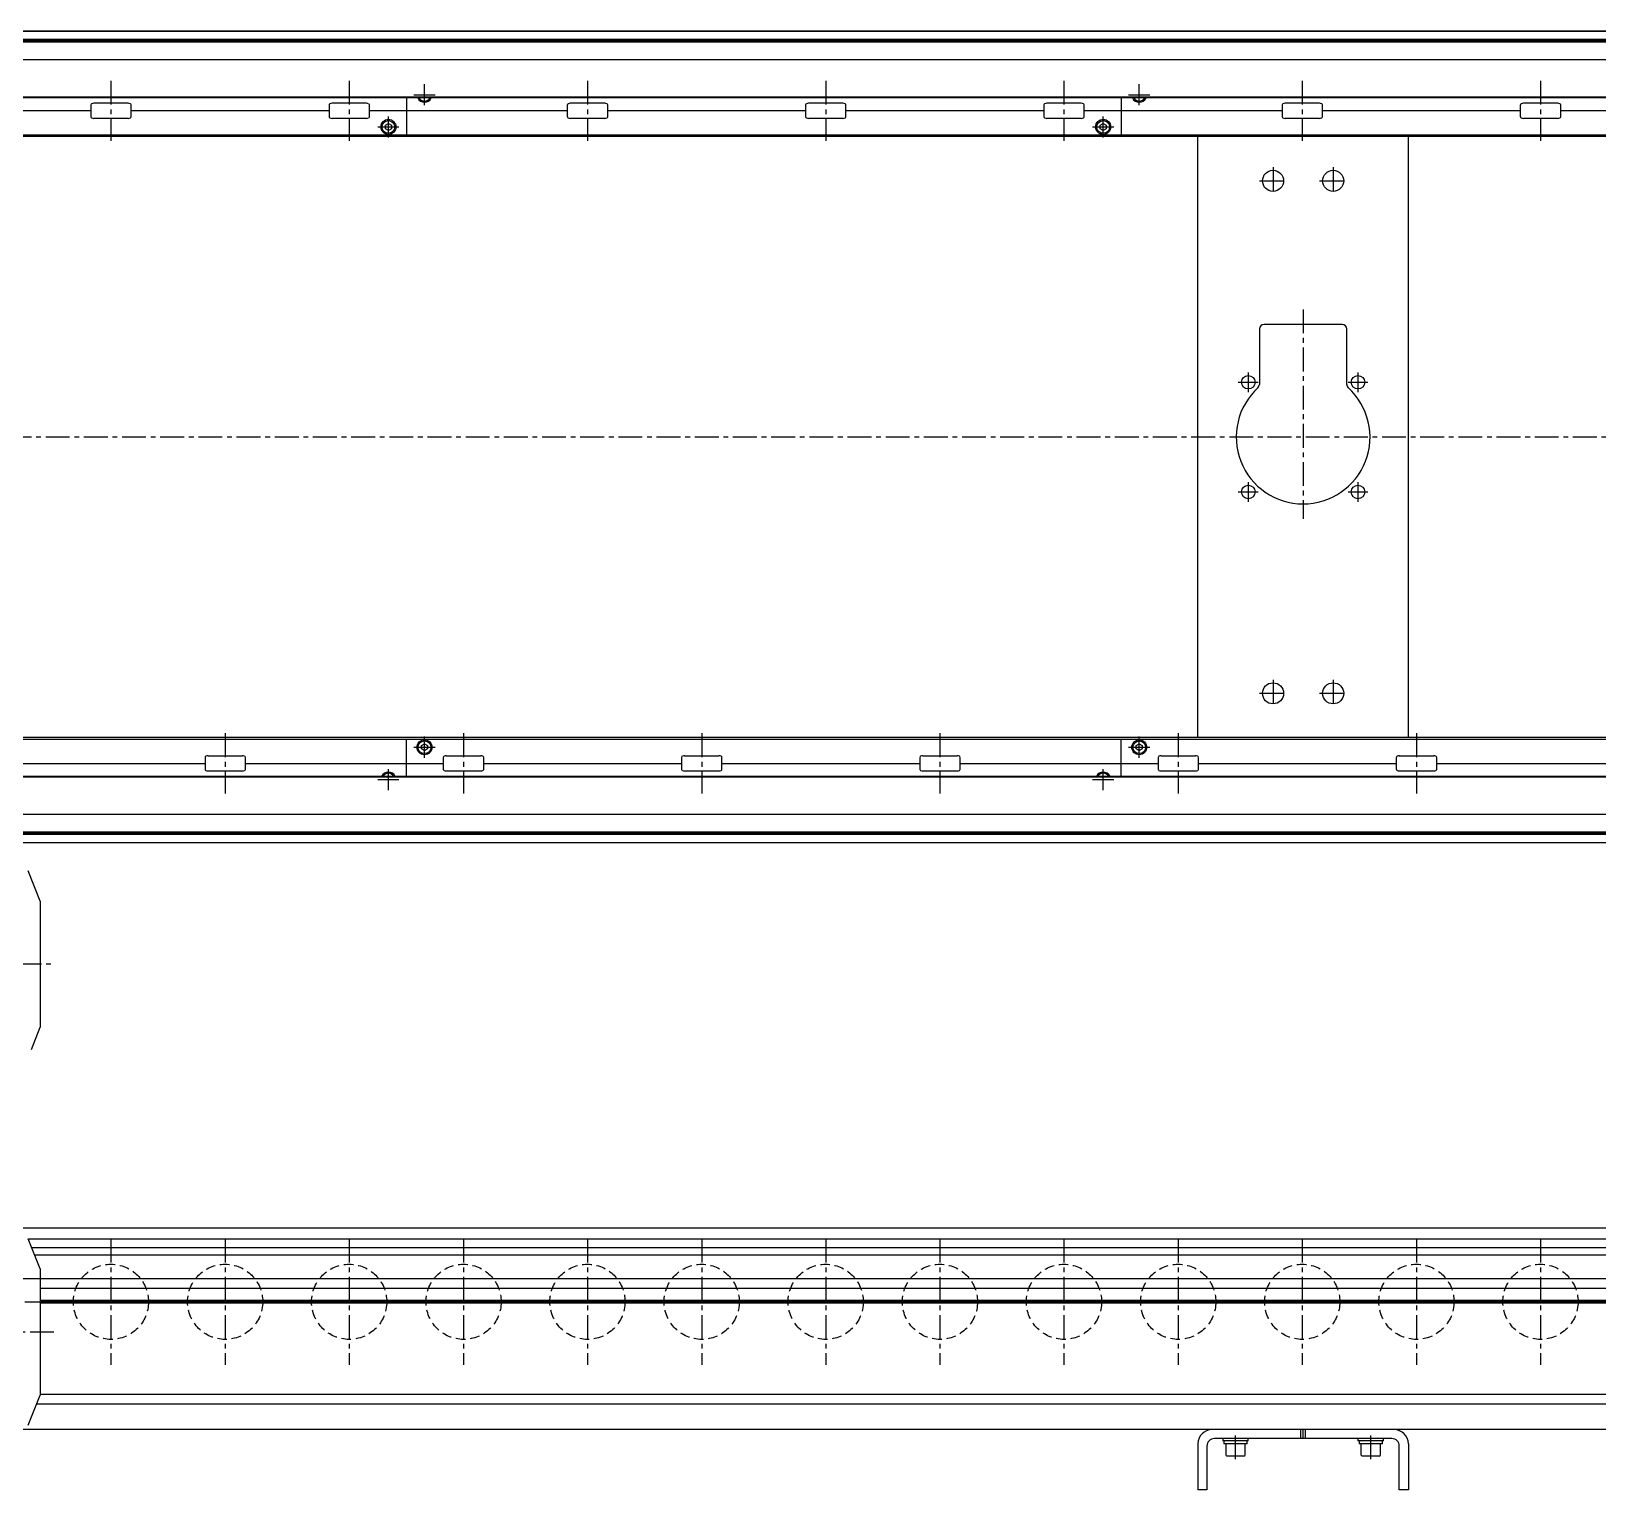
# Model space of a CAD drawing. Extents: x -10 to 3390, y -8 to 1051.
# Drawn here: x 676 to 1718, y 28 to 998 of the extents above; entities that cross this region are included whole.
import ezdxf

# ---------------------------------------------------------------- set-up
doc = ezdxf.new("R2010")
doc.units = 0
doc.header["$LTSCALE"] = 0.5
doc.linetypes.add('CENTER', pattern=[50.8, 31.75, -6.35, 6.35, -6.35])
doc.linetypes.add('DASHED', pattern=[19.05, 12.7, -6.35])
for name, color, linetype in [('MSM_CENTER', 1, 'CENTER'), ('MSM_CONTINUOUS', 7, 'CONTINUOUS'), ('MSM_DASHED', 4, 'DASHED')]:
    doc.layers.add(name, color=color, linetype=linetype)

msp = doc.modelspace()

# ---------------------------------------------------------------- linework, layer by layer
at = {"layer": 'MSM_CENTER'}
for p, q in [((729.2, 965.5), (729.2, 925.5)), ((887.7, 965.5), (887.7, 925.5)), ((937.8, 949.2), (937.8, 963.3)), ((1046.2, 965.5), (1046.2, 925.5)), ((1204.7, 965.5), (1204.7, 925.5)), ((1363.2, 965.5), (1363.2, 925.5)), ((1413.3, 949.2), (1413.3, 963.3)), ((1521.7, 965.5), (1521.7, 925.5)), ((1680.2, 965.5), (1680.2, 925.5)), ((930.8, 956.2), (944.8, 956.2)), ((1406.2, 956.2), (1420.3, 956.2)), ((913.8, 927.7), (913.8, 941.8)), ((1389.3, 927.7), (1389.3, 941.8)), ((906.8, 934.8), (920.8, 934.8)), ((1382.2, 934.8), (1396.3, 934.8)), ((1502.3, 907.9), (1502.3, 889.9)), ((1542.3, 907.9), (1542.3, 889.9)), ((1493.2, 898.9), (1511.3, 898.9)), ((1533.2, 898.9), (1551.3, 898.9)), ((1522.3, 813.4), (1522.3, 673.9)), ((1485.8, 771.4), (1485.8, 758.4)), ((1558.8, 771.4), (1558.8, 758.4)), ((1479.2, 764.9), (1492.3, 764.9)), ((1552.2, 764.9), (1565.3, 764.9)), ((2682.9, 728.4), (359.8, 728.4)), ((1485.8, 698.4), (1485.8, 685.4)), ((1558.8, 698.4), (1558.8, 685.4)), ((1479.2, 691.9), (1492.3, 691.9)), ((1552.2, 691.9), (1565.3, 691.9)), ((1502.3, 566.9), (1502.3, 548.9)), ((1542.3, 566.9), (1542.3, 548.9)), ((1493.2, 557.9), (1511.3, 557.9)), ((1533.2, 557.9), (1551.3, 557.9)), ((805.2, 531.3), (805.2, 491.3)), ((930.8, 522), (944.8, 522)), ((937.8, 515), (937.8, 529.1)), ((963.8, 531.3), (963.8, 491.3)), ((1122.2, 531.3), (1122.2, 491.3)), ((1280.7, 531.3), (1280.7, 491.3)), ((1406.2, 522), (1420.3, 522)), ((1413.3, 515), (1413.3, 529.1)), ((1439.2, 531.3), (1439.2, 491.3)), ((1597.7, 531.3), (1597.7, 491.3)), ((906.8, 500.5), (920.8, 500.5)), ((913.8, 493.5), (913.8, 507.5)), ((1382.2, 500.5), (1396.3, 500.5)), ((1389.3, 493.5), (1389.3, 507.5)), ((362.3, 377.8), (692.2, 377.8)), ((729.2, 195), (729.2, 111)), ((805.2, 195), (805.2, 111)), ((887.7, 195), (887.7, 111)), ((963.8, 195), (963.8, 111)), ((1046.2, 195), (1046.2, 111)), ((1122.2, 195), (1122.2, 111)), ((1204.7, 195), (1204.7, 111)), ((1280.7, 195), (1280.7, 111)), ((1363.2, 195), (1363.2, 111)), ((1439.2, 195), (1439.2, 111)), ((1521.7, 195), (1521.7, 111)), ((1597.7, 195), (1597.7, 111)), ((1680.2, 195), (1680.2, 111)), ((367.2, 153), (2673.3, 153)), ((472.2, 133), (692.2, 133)), ((1477.3, 48.4), (1477.3, 64)), ((1567.3, 48.4), (1567.3, 64))]:
    msp.add_line(p, q, dxfattribs=at)
at = {"layer": 'MSM_CONTINUOUS'}
for p, q in [((2672.9, 998.4), (370.7, 998.4)), ((2671.2, 998.3), (372.2, 998.3)), ((2646.6, 992.9), (396.9, 992.9)), ((2646.6, 991.2), (396.9, 991.2)), ((2646.5, 992), (397, 992)), ((2671.2, 979.5), (372.2, 979.5)), ((2671.2, 954.1), (372.2, 954.1)), ((2671.2, 954.5), (422.2, 954.5)), ((715.8, 949.5), (715.8, 941.5)), ((740.7, 950.5), (717.8, 950.5)), ((742.7, 941.5), (742.7, 949.5)), ((874.3, 949.5), (874.3, 941.5)), ((899.2, 950.5), (876.3, 950.5)), ((901.2, 941.5), (901.2, 949.5)), ((925.8, 954.1), (925.8, 929.4)), ((937.8, 953.9), (937.4, 954.1)), ((938.1, 954.1), (937.8, 953.9)), ((1032.8, 949.5), (1032.8, 941.5)), ((1057.7, 950.5), (1034.8, 950.5)), ((1059.7, 941.5), (1059.7, 949.5)), ((1191.3, 949.5), (1191.3, 941.5)), ((1216.2, 950.5), (1193.3, 950.5)), ((1218.2, 941.5), (1218.2, 949.5)), ((1349.8, 949.5), (1349.8, 941.5)), ((1374.7, 950.5), (1351.8, 950.5)), ((1376.7, 941.5), (1376.7, 949.5)), ((1401.3, 954.1), (1401.3, 929.4)), ((1413.3, 953.9), (1412.9, 954.1)), ((1413.6, 954.1), (1413.3, 953.9)), ((1508.3, 949.5), (1508.3, 941.5)), ((1533.2, 950.5), (1510.3, 950.5)), ((1535.2, 941.5), (1535.2, 949.5)), ((1666.8, 949.5), (1666.8, 941.5)), ((1691.7, 950.5), (1668.8, 950.5)), ((1693.7, 941.5), (1693.7, 949.5)), ((715.8, 945.5), (584.2, 945.5)), ((740.7, 940.5), (717.8, 940.5)), ((874.3, 945.5), (742.7, 945.5)), ((899.2, 940.5), (876.3, 940.5)), ((1032.8, 945.5), (901.2, 945.5)), ((1057.7, 940.5), (1034.8, 940.5)), ((1191.3, 945.5), (1059.7, 945.5)), ((1216.2, 940.5), (1193.3, 940.5)), ((1349.8, 945.5), (1218.2, 945.5)), ((1374.7, 940.5), (1351.8, 940.5)), ((1508.3, 945.5), (1376.7, 945.5)), ((1533.2, 940.5), (1510.3, 940.5)), ((1666.8, 945.5), (1535.2, 945.5)), ((1691.7, 940.5), (1668.8, 940.5)), ((1825.3, 945.5), (1693.7, 945.5)), ((2669.3, 929.4), (450.3, 929.4)), ((2672.9, 928.4), (450.3, 928.4)), ((911.8, 935.9), (913.8, 937.1)), ((911.8, 933.6), (911.8, 935.9)), ((913.8, 932.4), (911.8, 933.6)), ((913.8, 937.1), (915.8, 935.9)), ((915.8, 933.6), (913.8, 932.4)), ((915.8, 935.9), (915.8, 933.6)), ((1387.3, 935.9), (1389.3, 937.1)), ((1387.3, 933.6), (1387.3, 935.9)), ((1389.3, 932.4), (1387.3, 933.6)), ((1389.3, 937.1), (1391.3, 935.9)), ((1391.3, 933.6), (1389.3, 932.4)), ((1391.3, 935.9), (1391.3, 933.6)), ((1452.3, 528.4), (1452.3, 928.4)), ((1592.3, 528.4), (1592.3, 928.4)), ((1548.3, 803.4), (1496.3, 803.4)), ((1493.2, 800.4), (1493.2, 763.5)), ((1551.3, 763.5), (1551.3, 800.4)), ((2672.9, 528.4), (450.3, 528.4)), ((450.3, 527.4), (2669.3, 527.4)), ((925.8, 502.6), (925.8, 527.4)), ((935.8, 523.2), (937.8, 524.4)), ((935.8, 520.9), (935.8, 523.2)), ((937.8, 524.4), (939.8, 523.2)), ((939.8, 523.2), (939.8, 520.9)), ((1401.3, 502.6), (1401.3, 527.4)), ((1411.3, 523.2), (1413.3, 524.4)), ((1411.3, 520.9), (1411.3, 523.2)), ((1413.3, 524.4), (1415.3, 523.2)), ((1415.3, 523.2), (1415.3, 520.9)), ((660.2, 511.3), (791.8, 511.3)), ((791.8, 515.3), (791.8, 507.3)), ((793.8, 516.3), (816.7, 516.3)), ((818.7, 507.3), (818.7, 515.3)), ((818.7, 511.3), (950.3, 511.3)), ((937.8, 519.7), (935.8, 520.9)), ((939.8, 520.9), (937.8, 519.7)), ((950.3, 515.3), (950.3, 507.3)), ((952.3, 516.3), (975.2, 516.3)), ((977.2, 507.3), (977.2, 515.3)), ((977.2, 511.3), (1108.8, 511.3)), ((1108.8, 515.3), (1108.8, 507.3)), ((1110.8, 516.3), (1133.7, 516.3)), ((1135.7, 507.3), (1135.7, 515.3)), ((1135.7, 511.3), (1267.3, 511.3)), ((1267.3, 515.3), (1267.3, 507.3)), ((1269.3, 516.3), (1292.2, 516.3)), ((1294.2, 507.3), (1294.2, 515.3)), ((1294.2, 511.3), (1425.8, 511.3)), ((1413.3, 519.7), (1411.3, 520.9)), ((1415.3, 520.9), (1413.3, 519.7)), ((1425.8, 515.3), (1425.8, 507.3)), ((1427.8, 516.3), (1450.7, 516.3)), ((1452.7, 507.3), (1452.7, 515.3)), ((1452.7, 511.3), (1584.3, 511.3)), ((1584.3, 515.3), (1584.3, 507.3)), ((1586.3, 516.3), (1609.2, 516.3)), ((1611.2, 507.3), (1611.2, 515.3)), ((1611.2, 511.3), (1742.8, 511.3)), ((2671.2, 502.6), (372.2, 502.6)), ((2671.2, 502.2), (422.2, 502.2)), ((793.8, 506.3), (816.7, 506.3)), ((913.4, 502.6), (913.8, 502.9)), ((913.8, 502.9), (914.1, 502.6)), ((952.3, 506.3), (975.2, 506.3)), ((1110.8, 506.3), (1133.7, 506.3)), ((1269.3, 506.3), (1292.2, 506.3)), ((1388.9, 502.6), (1389.3, 502.9)), ((1389.3, 502.9), (1389.6, 502.6)), ((1427.8, 506.3), (1450.7, 506.3)), ((1586.3, 506.3), (1609.2, 506.3)), ((2671.2, 477.2), (372.2, 477.2)), ((2646.6, 465.6), (396.9, 465.6)), ((2646.6, 463.9), (396.9, 463.9)), ((2646.5, 464.7), (397, 464.7)), ((2672.9, 458.4), (370.7, 458.4)), ((2671.2, 458.4), (372.2, 458.4)), ((682.2, 419.7), (674.2, 439.7)), ((682.2, 419.7), (682.2, 335.8)), ((676.3, 320.8), (682.2, 335.8)), ((2671.2, 202), (372.2, 202)), ((682.2, 175), (674.2, 195)), ((2671.2, 194.6), (674.4, 194.6)), ((2555.2, 189), (676.6, 189)), ((2555.2, 184), (678.6, 184)), ((2455.2, 168.3), (667.2, 168.3)), ((682.2, 175), (682.2, 91)), ((2455.2, 161.8), (682.2, 161.8)), ((2455.2, 153.9), (682.2, 153.9)), ((2455.2, 153), (682.2, 153)), ((2455.2, 152.1), (682.2, 152.1)), ((674.2, 71), (682.2, 91)), ((2455.2, 84.8), (679.7, 84.8)), ((2455.2, 91.3), (682.2, 91.3)), ((2672.9, 68), (472.2, 68)), ((1520.8, 62), (1520.8, 68)), ((1522.3, 62), (1522.3, 68)), ((1523.8, 62), (1523.8, 68)), ((1452.3, 58.5), (1452.3, 28)), ((1458.3, 57), (1458.3, 28)), ((1581.3, 62), (1463.3, 62)), ((1468.8, 62), (1468.8, 60.4)), ((1485.8, 60.4), (1468.8, 60.4)), ((1469.6, 60.4), (1469.6, 58.4)), ((1485, 58.4), (1469.6, 58.4)), ((1470.8, 58.4), (1470.8, 51.2)), ((1483.8, 51.2), (1483.8, 58.4)), ((1485, 58.4), (1485, 60.4)), ((1485.8, 60.4), (1485.8, 62)), ((1558.8, 62), (1558.8, 60.4)), ((1575.8, 60.4), (1558.8, 60.4)), ((1559.6, 60.4), (1559.6, 58.4)), ((1575, 58.4), (1559.6, 58.4)), ((1560.8, 58.4), (1560.8, 51.2)), ((1573.8, 51.2), (1573.8, 58.4)), ((1575, 58.4), (1575, 60.4)), ((1575.8, 60.4), (1575.8, 62)), ((1586.3, 28), (1586.3, 57)), ((1592.3, 58.5), (1592.3, 28)), ((1482.9, 50.4), (1471.6, 50.4)), ((1572.9, 50.4), (1561.6, 50.4)), ((1458.3, 28), (1452.3, 28)), ((1592.3, 28), (1586.3, 28))]:
    msp.add_line(p, q, dxfattribs=at)
for centre, radius in [((913.8, 934.8), 5), ((913.8, 934.8), 4.25), ((1389.3, 934.8), 5), ((1389.3, 934.8), 4.25), ((1502.3, 898.9), 7), ((1542.3, 898.9), 7), ((1485.8, 764.9), 4.5), ((1558.8, 764.9), 4.5), ((1485.8, 691.9), 4.5), ((1558.8, 691.9), 4.5), ((1502.3, 557.9), 7), ((1542.3, 557.9), 7), ((937.8, 522), 5), ((937.8, 522), 4.25), ((1413.3, 522), 5), ((1413.3, 522), 4.25)]:
    msp.add_circle(centre, radius, dxfattribs=at)
for centre, radius, start, end in [((716.7, 949.4), 0.882, 115.5328, 172.1027), ((717.8, 947.1), 3.41, 89.6687, 115.2454), ((740.7, 947.1), 3.41, 64.7546, 90.3313), ((741.8, 949.4), 0.882, 7.8973, 64.4672), ((875.2, 949.4), 0.882, 115.5328, 172.1027), ((876.3, 947.1), 3.41, 89.6687, 115.2454), ((899.2, 947.1), 3.41, 64.7546, 90.3313), ((900.3, 949.4), 0.882, 7.8973, 64.4672), ((937.8, 956.2), 5, 204.8346, 335.1654), ((937.8, 956.2), 4.25, 209.6116, 330.3884), ((1033.7, 949.4), 0.882, 115.5328, 172.1027), ((1034.8, 947.1), 3.41, 89.6687, 115.2454), ((1057.7, 947.1), 3.41, 64.7546, 90.3313), ((1058.8, 949.4), 0.882, 7.8973, 64.4672), ((1192.2, 949.4), 0.882, 115.5328, 172.1027), ((1193.3, 947.1), 3.41, 89.6687, 115.2454), ((1216.2, 947.1), 3.41, 64.7546, 90.3313), ((1217.3, 949.4), 0.882, 7.8973, 64.4672), ((1350.7, 949.4), 0.882, 115.5328, 172.1027), ((1351.8, 947.1), 3.41, 89.6687, 115.2454), ((1374.7, 947.1), 3.41, 64.7546, 90.3313), ((1375.8, 949.4), 0.882, 7.8973, 64.4672), ((1413.3, 956.2), 5, 204.8346, 335.1654), ((1413.3, 956.2), 4.25, 209.6116, 330.3884), ((1509.2, 949.4), 0.882, 115.5328, 172.1027), ((1510.3, 947.1), 3.41, 89.6687, 115.2454), ((1533.2, 947.1), 3.41, 64.7546, 90.3313), ((1534.3, 949.4), 0.882, 7.8973, 64.4672), ((1667.7, 949.4), 0.882, 115.5328, 172.1027), ((1668.8, 947.1), 3.41, 89.6687, 115.2454), ((1691.7, 947.1), 3.41, 64.7546, 90.3313), ((1692.8, 949.4), 0.882, 7.8973, 64.4672), ((716.7, 941.6), 0.882, 187.8973, 244.4672), ((717.8, 943.9), 3.41, 244.7546, 270.3313), ((740.7, 943.9), 3.41, 269.6687, 295.2454), ((741.8, 941.6), 0.882, 295.5328, 352.1027), ((875.2, 941.6), 0.882, 187.8973, 244.4672), ((876.3, 943.9), 3.41, 244.7546, 270.3313), ((899.2, 943.9), 3.41, 269.6687, 295.2454), ((900.3, 941.6), 0.882, 295.5328, 352.1027), ((1033.7, 941.6), 0.882, 187.8973, 244.4672), ((1034.8, 943.9), 3.41, 244.7546, 270.3313), ((1057.7, 943.9), 3.41, 269.6687, 295.2454), ((1058.8, 941.6), 0.882, 295.5328, 352.1027), ((1192.2, 941.6), 0.882, 187.8973, 244.4672), ((1193.3, 943.9), 3.41, 244.7546, 270.3313), ((1216.2, 943.9), 3.41, 269.6687, 295.2454), ((1217.3, 941.6), 0.882, 295.5328, 352.1027), ((1350.7, 941.6), 0.882, 187.8973, 244.4672), ((1351.8, 943.9), 3.41, 244.7546, 270.3313), ((1374.7, 943.9), 3.41, 269.6687, 295.2454), ((1375.8, 941.6), 0.882, 295.5328, 352.1027), ((1509.2, 941.6), 0.882, 187.8973, 244.4672), ((1510.3, 943.9), 3.41, 244.7546, 270.3313), ((1533.2, 943.9), 3.41, 269.6687, 295.2454), ((1534.3, 941.6), 0.882, 295.5328, 352.1027), ((1667.7, 941.6), 0.882, 187.8973, 244.4672), ((1668.8, 943.9), 3.41, 244.7546, 270.3313), ((1691.7, 943.9), 3.41, 269.6687, 295.2454), ((1692.8, 941.6), 0.882, 295.5328, 352.1027), ((1496.3, 800.4), 3, 90, 180), ((1548.3, 800.4), 3, 0, 90), ((1522.3, 728.4), 44.5, 132.3521, 47.6479), ((1490.2, 763.5), 3, 312.3521, 360), ((1554.3, 763.5), 3, 180, 227.6479), ((792.7, 515.2), 0.882, 115.5328, 172.1027), ((793.8, 512.9), 3.41, 89.6687, 115.2454), ((816.7, 512.9), 3.41, 64.7546, 90.3313), ((817.8, 515.2), 0.882, 7.8973, 64.4672), ((951.2, 515.2), 0.882, 115.5328, 172.1027), ((952.3, 512.9), 3.41, 89.6687, 115.2454), ((975.2, 512.9), 3.41, 64.7546, 90.3313), ((976.3, 515.2), 0.882, 7.8973, 64.4672), ((1109.7, 515.2), 0.882, 115.5328, 172.1027), ((1110.8, 512.9), 3.41, 89.6687, 115.2454), ((1133.7, 512.9), 3.41, 64.7546, 90.3313), ((1134.8, 515.2), 0.882, 7.8973, 64.4672), ((1268.2, 515.2), 0.882, 115.5328, 172.1027), ((1269.3, 512.9), 3.41, 89.6687, 115.2454), ((1292.2, 512.9), 3.41, 64.7546, 90.3313), ((1293.3, 515.2), 0.882, 7.8973, 64.4672), ((1426.7, 515.2), 0.882, 115.5328, 172.1027), ((1427.8, 512.9), 3.41, 89.6687, 115.2454), ((1450.7, 512.9), 3.41, 64.7546, 90.3313), ((1451.8, 515.2), 0.882, 7.8973, 64.4672), ((1585.2, 515.2), 0.882, 115.5328, 172.1027), ((1586.3, 512.9), 3.41, 89.6687, 115.2454), ((1609.2, 512.9), 3.41, 64.7546, 90.3313), ((1610.3, 515.2), 0.882, 7.8973, 64.4672), ((792.7, 507.4), 0.882, 187.8973, 244.4672), ((793.8, 509.7), 3.41, 244.7546, 270.3313), ((816.7, 509.7), 3.41, 269.6687, 295.2454), ((817.8, 507.4), 0.882, 295.5328, 352.1027), ((913.8, 500.5), 5, 24.8346, 155.1654), ((913.8, 500.5), 4.25, 29.6116, 150.3884), ((951.2, 507.4), 0.882, 187.8973, 244.4672), ((952.3, 509.7), 3.41, 244.7546, 270.3313), ((975.2, 509.7), 3.41, 269.6687, 295.2454), ((976.3, 507.4), 0.882, 295.5328, 352.1027), ((1109.7, 507.4), 0.882, 187.8973, 244.4672), ((1110.8, 509.7), 3.41, 244.7546, 270.3313), ((1133.7, 509.7), 3.41, 269.6687, 295.2454), ((1134.8, 507.4), 0.882, 295.5328, 352.1027), ((1268.2, 507.4), 0.882, 187.8973, 244.4672), ((1269.3, 509.7), 3.41, 244.7546, 270.3313), ((1292.2, 509.7), 3.41, 269.6687, 295.2454), ((1293.3, 507.4), 0.882, 295.5328, 352.1027), ((1389.3, 500.5), 5, 24.8346, 155.1654), ((1389.3, 500.5), 4.25, 29.6116, 150.3884), ((1426.7, 507.4), 0.882, 187.8973, 244.4672), ((1427.8, 509.7), 3.41, 244.7546, 270.3313), ((1450.7, 509.7), 3.41, 269.6687, 295.2454), ((1451.8, 507.4), 0.882, 295.5328, 352.1027), ((1585.2, 507.4), 0.882, 187.8973, 244.4672), ((1586.3, 509.7), 3.41, 244.7546, 270.3313), ((1609.2, 509.7), 3.41, 269.6687, 295.2454), ((1610.3, 507.4), 0.882, 295.5328, 352.1027), ((1461.8, 58.5), 9.5, 90, 180), ((1582.8, 58.5), 9.5, 0, 90), ((1463.3, 57), 5, 90, 180), ((1581.3, 57), 5, 0, 90), ((1471.6, 51.2), 0.8, 180, 270), ((1482.9, 51.2), 0.8, 270, 0), ((1561.6, 51.2), 0.8, 180, 270), ((1572.9, 51.2), 0.8, 270, 0)]:
    msp.add_arc(centre, radius, start, end, dxfattribs=at)
at = {"layer": 'MSM_DASHED'}
for centre in [(729.2, 153), (805.2, 153), (887.7, 153), (963.8, 153), (1046.2, 153), (1122.2, 153), (1204.7, 153), (1280.7, 153), (1363.2, 153), (1439.2, 153), (1521.7, 153), (1597.7, 153), (1680.2, 153)]:
    msp.add_circle(centre, 25, dxfattribs=at)

doc.saveas('drawing.dxf')
